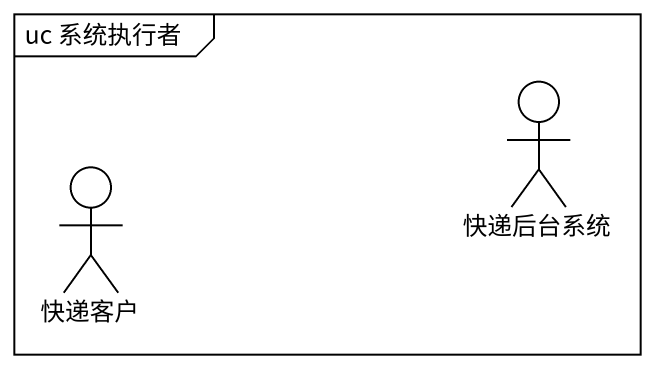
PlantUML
@startuml
mainframe uc 系统执行者
actor 快递后台系统
actor 快递客户
@enduml
